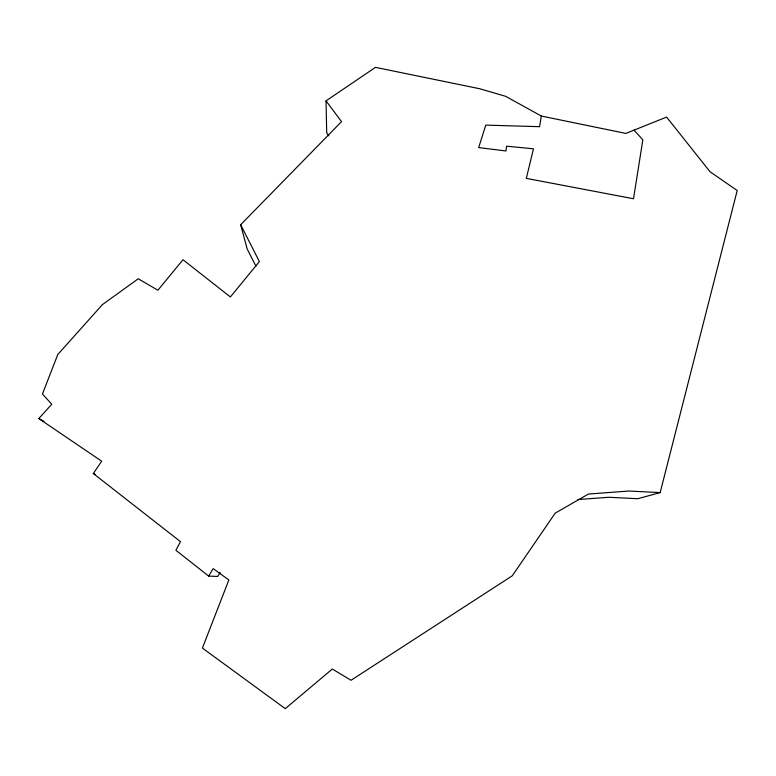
<?xml version="1.0" encoding="UTF-8"?>
<svg xmlns="http://www.w3.org/2000/svg" width="776" height="776" viewBox="0 0 776 776"><rect width="100%" height="100%" fill="white"/><g stroke="black" fill="none" stroke-linecap="round" stroke-linejoin="round"><path stroke-width="1.16" d="M541.308 116.041L539.601 126.682L485.757 125.12L478.685 147.585L505.942 150.971L506.631 146.198L533.452 148.798L526.312 178.383L633.517 198.753L642.838 139.835L634.021 130.135L625.941 133.433L541.308 116.041L505.613 96.302L479.888 88.784L375.487 67.357L326.027 100.861L326.715 132.909L328.888 135.819M578.004 499.56L608.704 497.27L637.804 498.716L660.163 492.595L737.2 190.527L710.001 171.709L666.603 117.089L634.021 130.135M326.027 100.861L341.537 121.638L240.667 224.739L259.378 261.56L230.385 296.956L183 259.737L157.877 290.243L138.254 278.768L102.403 304.629L57.802 354.486L42.438 394.024L51.759 404.248L38.8 418.555L101.685 461.196L93.314 473.525L180.488 541.658L175.909 550.281L208.637 576.083L213.225 568.633L228.852 579.982L202.4 648.086L285.267 708.643L332.322 669.028L351.033 680.271L512.286 575.782L555.189 513.159L588.373 494.05L628.919 491.033L660.163 492.595M220.132 572.494L217.707 576.452L208.637 576.083M93.314 473.525L95.458 474.475M38.8 418.555L44.019 421.407M255.896 266.168L247.166 248.97L240.667 224.739"/></g></svg>
